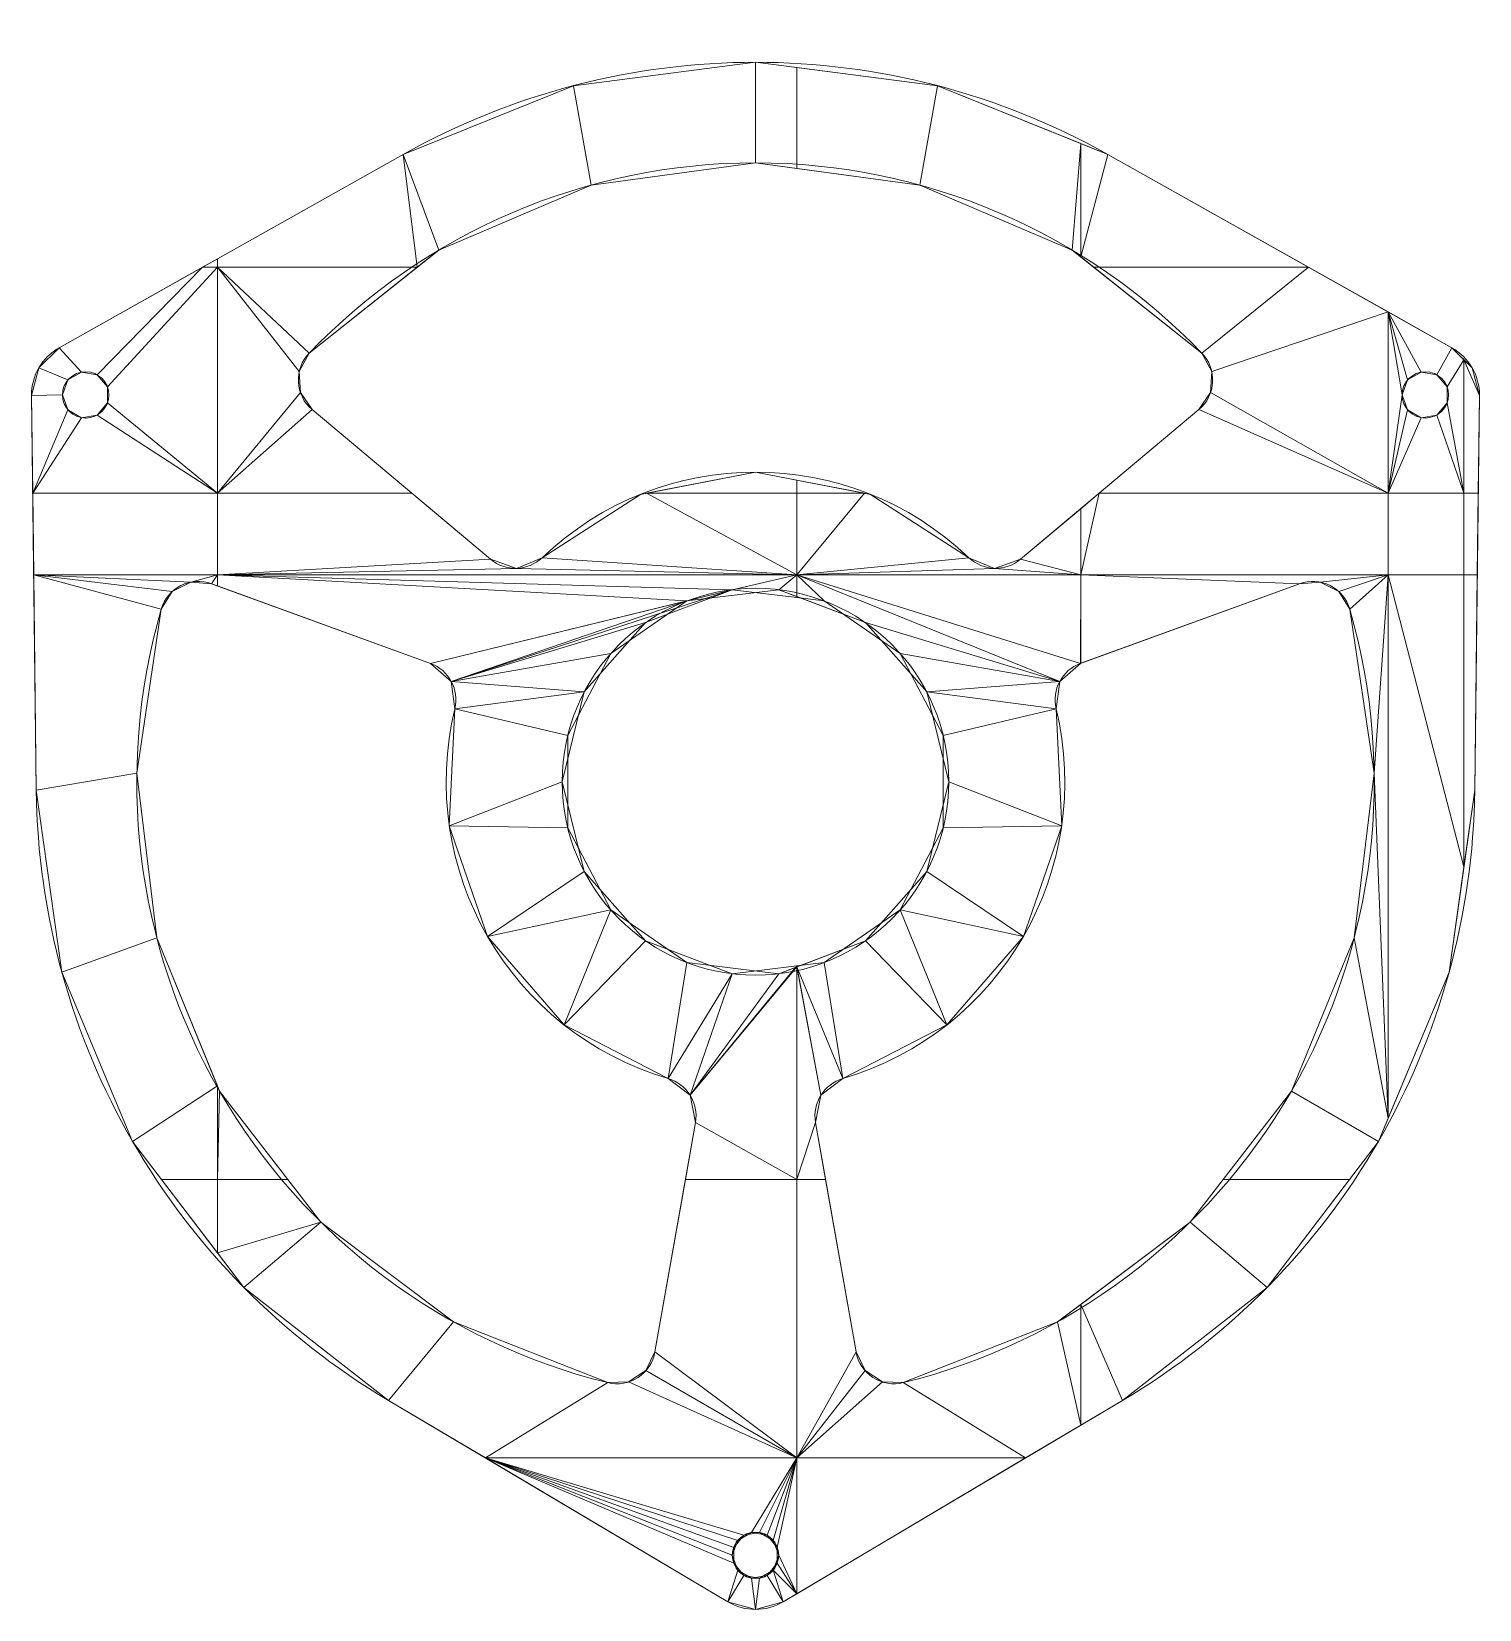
# Model space of a CAD drawing. Header units: millimetres. Extents: x -199 to -12, y -56 to 148.
import ezdxf

# ---------------------------------------------------------------- set-up
doc = ezdxf.new("R2010")
doc.units = ezdxf.units.MM
doc.layers.add('1', color=7, linetype='CONTINUOUS', true_color=0xffffff)

msp = doc.modelspace()

# ---------------------------------------------------------------- linework, layer by layer
at = {"layer": '1', "color": 43, "linetype": 'CONTINUOUS', "lineweight": 5}
for p, q in [((-151.051621, 131.716695, 1), (-195.545566, 106.730922, 1)), ((-151.051621, 131.716695), (-195.545566, 106.730922)), ((-151.051621, 131.716695, 1), (-151.051621, 131.716695)), ((-15.485598, 106.730922), (-59.979543, 131.716695)), ((-59.979543, 131.716695, 1), (-59.979543, 131.716695)), ((-15.485598, 106.730922, 1), (-59.979543, 131.716695, 1)), ((-195.545566, 106.730922, 1), (-195.545566, 106.730922)), ((-15.485598, 106.730922, 1), (-15.485598, 106.730922)), ((-163.2346, 106.021607, 1), (-163.2346, 106.021607)), ((-47.796564, 106.021607), (-47.796564, 106.021607, 1)), ((-199.117624, 100.543936, 1), (-199.117624, 100.543936)), ((-199.117624, 100.543936, 1), (-198.508966, 49.518162, 1)), ((-199.117624, 100.543936), (-198.508966, 49.518162)), ((-12.522198, 49.518162), (-11.91354, 100.543936)), ((-12.522198, 49.518162, 1), (-11.91354, 100.543936, 1)), ((-11.91354, 100.543936, 1), (-11.91354, 100.543936)), ((-162.841099, 98.729249), (-139.774131, 79.373765)), ((-162.841099, 98.729249, 1), (-139.774131, 79.373765, 1)), ((-162.841099, 98.729249), (-162.841099, 98.729249, 1)), ((-71.257033, 79.373765), (-48.190065, 98.729249)), ((-71.257033, 79.373765, 1), (-48.190065, 98.729249, 1)), ((-48.190065, 98.729249, 1), (-48.190065, 98.729249)), ((-133.110792, 79.584369), (-133.110792, 79.584369, 1)), ((-77.920372, 79.584369, 1), (-77.920372, 79.584369)), ((-139.774131, 79.373765, 1), (-139.774131, 79.373765)), ((-71.257033, 79.373765), (-71.257033, 79.373765, 1)), ((-147.539914, 65.923035), (-175.835739, 76.221873)), ((-147.539914, 65.923035, 1), (-175.835739, 76.221873, 1)), ((-175.835739, 76.221873, 1), (-175.835739, 76.221873)), ((-35.195425, 76.221873, 1), (-63.49125, 65.923035, 1)), ((-35.195425, 76.221873), (-63.49125, 65.923035)), ((-35.195425, 76.221873), (-35.195425, 76.221873, 1)), ((-182.347857, 72.916475), (-182.347857, 72.916475, 1)), ((-28.683307, 72.916475, 1), (-28.683307, 72.916475)), ((-147.539914, 65.923035), (-147.539914, 65.923035, 1)), ((-63.49125, 65.923035, 1), (-63.49125, 65.923035)), ((-144.390633, 60.047111, 1), (-144.390633, 60.047111)), ((-66.640531, 60.047111), (-66.640531, 60.047111, 1)), ((-198.508966, 49.518162, 1), (-198.508966, 49.518162)), ((-12.522198, 49.518162, 1), (-12.522198, 49.518162)), ((-116.795423, 12.250806), (-116.795423, 12.250806, 1)), ((-94.235741, 12.250806, 1), (-94.235741, 12.250806)), ((-118.510222, -23.068835), (-113.281365, 6.585487)), ((-118.510222, -23.068835, 1), (-113.281365, 6.585487, 1)), ((-113.281365, 6.585487, 1), (-113.281365, 6.585487)), ((-97.749799, 6.585487, 1), (-92.520942, -23.068835, 1)), ((-97.749799, 6.585487), (-92.520942, -23.068835)), ((-97.749799, 6.585487), (-97.749799, 6.585487, 1)), ((-118.510222, -23.068835), (-118.510222, -23.068835, 1)), ((-92.520942, -23.068835, 1), (-92.520942, -23.068835)), ((-124.628839, -27.055796, 1), (-124.628839, -27.055796)), ((-86.402325, -27.055796), (-86.402325, -27.055796, 1)), ((-152.972927, -29.352571, 1), (-152.972927, -29.352571)), ((-152.972927, -29.352571, 1), (-109.08764, -55.392571, 1)), ((-152.972927, -29.352571), (-109.08764, -55.392571)), ((-101.943524, -55.392571, 1), (-58.058237, -29.352571, 1)), ((-101.943524, -55.392571), (-58.058237, -29.352571)), ((-58.058237, -29.352571, 1), (-58.058237, -29.352571)), ((-109.08764, -55.392571, 1), (-109.08764, -55.392571)), ((-101.943524, -55.392571, 1), (-101.943524, -55.392571))]:
    msp.add_line(p, q, dxfattribs=at)
at = {"layer": '1', "color": 43, "linetype": 'CONTINUOUS', "lineweight": 5, "extrusion": (0, 0, -1)}
for centre, radius in [((192.118122, 100.627429, -1), 3), ((192.118122, 100.627429), 3), ((18.913042, 100.627429, -1), 3), ((18.913042, 100.627429), 3), ((105.515582, 50.627429, -1), 25), ((105.515582, -49.372571, -1), 3)]:
    msp.add_circle(centre, radius, dxfattribs=at)
at = {"layer": '1', "color": 43, "linetype": 'CONTINUOUS', "lineweight": 5}
for centre, radius in [((-105.515582, 50.627429), 25), ((-105.515582, -49.372571), 3)]:
    msp.add_circle(centre, radius, dxfattribs=at)
at = {"layer": '1', "color": 43, "linetype": 'CONTINUOUS', "lineweight": 5, "extrusion": (0, 0, -1)}
for centre, radius, start, end in [((105.515582, 50.627429), 93, 60.683417, 119.316583), ((105.515582, 50.627429, -1), 93, 60.683417, 119.316583), ((159.627161, 102.559471, -1), 5, 310, 43.822554), ((51.404003, 102.559471, -1), 5, 136.177446, 230), ((105.515582, 50.627429), 40, 46.37937, 133.62063), ((105.515582, 50.627429, -1), 40, 46.37937, 133.62063), ((136.560193, 83.203987, -1), 5, 226.37937, 310), ((74.470971, 83.203987, -1), 5, 230, 313.62063), ((177.545839, 71.52341, -1), 5, 16.177446, 110), ((33.485325, 71.52341, -1), 5, 70, 163.822554), ((149.250014, 61.224572, -1), 5, 110, 193.62063), ((61.78115, 61.224572, -1), 5, 346.37937, 70), ((105.515582, 50.627429), 40, 286.37937, 13.62063), ((105.515582, 50.627429, -1), 40, 286.37937, 13.62063), ((105.515582, 50.627429, -1), 40, 166.37937, 253.62063), ((105.515582, 50.627429), 40, 166.37937, 253.62063), ((105.515582, 50.627429), 93, 300.683417, 359.316583), ((105.515582, 50.627429, -1), 93, 300.683417, 359.316583), ((105.515582, 50.627429), 93, 180.683417, 239.316583), ((105.515582, 50.627429, -1), 93, 180.683417, 239.316583), ((118.205403, 7.453728, -1), 5, 106.37937, 190), ((92.825761, 7.453728, -1), 5, 350, 73.62063), ((123.43426, -22.200594, -1), 5, 190, 283.822554), ((87.596903, -22.200594, -1), 5, 256.177446, 350)]:
    msp.add_arc(centre, radius, start, end, dxfattribs=at)
at = {"layer": '1', "color": 43, "linetype": 'CONTINUOUS', "lineweight": 5}
for centre, radius, start, end in [((-105.515582, 50.627429, 1), 80, 43.822554, 136.177446), ((-105.515582, 50.627429), 80, 43.822554, 136.177446), ((-192.118122, 100.627429, 1), 7, 119.316583, 180.683417), ((-192.118122, 100.627429), 7, 119.316583, 180.683417), ((-18.913042, 100.627429), 7, 359.316583, 60.683417), ((-18.913042, 100.627429, 1), 7, 359.316583, 60.683417), ((-159.627161, 102.559471), 5, 136.177446, 230), ((-51.404003, 102.559471), 5, 310, 43.822554), ((-136.560193, 83.203987), 5, 230, 313.62063), ((-74.470971, 83.203987), 5, 226.37937, 310), ((-177.545839, 71.52341), 5, 70, 163.822554), ((-33.485325, 71.52341), 5, 16.177446, 110), ((-105.515582, 50.627429), 80, 163.822554, 256.177446), ((-105.515582, 50.627429, 1), 80, 163.822554, 256.177446), ((-105.515582, 50.627429), 80, 283.822554, 16.177446), ((-105.515582, 50.627429, 1), 80, 283.822554, 16.177446), ((-149.250014, 61.224572), 5, 346.37937, 70), ((-61.78115, 61.224572), 5, 110, 193.62063), ((-118.205403, 7.453728), 5, 350, 73.62063), ((-92.825761, 7.453728), 5, 106.37937, 190), ((-123.43426, -22.200594), 5, 256.177446, 350), ((-87.596903, -22.200594), 5, 190, 283.822554), ((-105.515582, -49.372571), 7, 239.316583, 300.683417), ((-105.515582, -49.372571, 1), 7, 239.316583, 300.683417)]:
    msp.add_arc(centre, radius, start, end, dxfattribs=at)
for points in [[(-105.515584, 143.627435, 1), (-129.049584, 140.600488, 1), (-126.749948, 127.757847, 1), (-105.515584, 130.627424, 1)], [(-129.049584, 140.600488), (-105.515584, 143.627435), (-105.515584, 130.627424), (-126.749948, 127.757847)], [(-129.049584, 140.600488), (-129.049584, 140.600488, 1), (-105.515584, 143.627435, 1), (-105.515584, 143.627435)], [(-105.515584, 130.627424, 1), (-100.170672, 129.90512, 1), (-100.170672, 142.93997, 1), (-105.515584, 143.627435, 1)], [(-105.515584, 143.627435), (-100.170672, 142.93997), (-100.170672, 129.90512), (-105.515584, 130.627424)], [(-105.515584, 143.627435), (-105.515584, 143.627435, 1), (-81.981584, 140.600488, 1), (-81.981584, 140.600488)], [(-81.981584, 140.600488, 1), (-100.170672, 142.93997, 1), (-100.170672, 129.90512, 1), (-84.281214, 127.757847, 1)], [(-84.281214, 127.757847), (-100.170672, 129.90512), (-100.170672, 142.93997), (-81.981584, 140.600488)], [(-146.46098, 119.354971, 1), (-126.749948, 127.757847, 1), (-129.049584, 140.600488, 1), (-151.051626, 131.716698, 1)], [(-151.051626, 131.716698), (-129.049584, 140.600488), (-126.749948, 127.757847), (-146.46098, 119.354971)], [(-151.051626, 131.716698), (-151.051626, 131.716698, 1), (-129.049584, 140.600488, 1), (-129.049584, 140.600488)], [(-84.281214, 127.757847, 1), (-64.570189, 119.354971, 1), (-63.459791, 133.121923, 1), (-81.981584, 140.600488, 1)], [(-81.981584, 140.600488), (-63.459791, 133.121923), (-64.570189, 119.354971), (-84.281214, 127.757847)], [(-81.981584, 140.600488), (-81.981584, 140.600488, 1), (-59.979543, 131.716698, 1), (-59.979543, 131.716698)], [(-64.570189, 119.354971, 1), (-63.459791, 118.472315, 1), (-63.459791, 133.121923, 1)], [(-63.459791, 133.121923), (-63.459791, 118.472315), (-64.570189, 119.354971)], [(-59.979543, 131.716698, 1), (-63.459791, 133.121923, 1), (-63.459791, 118.472315, 1)], [(-63.459791, 118.472315), (-63.459791, 133.121923), (-59.979543, 131.716698)], [(-195.545569, 106.730923), (-195.545569, 106.730923, 1), (-151.051626, 131.716698, 1), (-151.051626, 131.716698)], [(-151.051626, 131.716698, 1), (-175.071374, 118.228294, 1), (-175.071374, 117.127426, 1), (-149.263263, 117.127426, 1)], [(-149.263263, 117.127426), (-175.071374, 117.127426), (-175.071374, 118.228294), (-151.051626, 131.716698)], [(-149.263263, 117.127426, 1), (-146.46098, 119.354971, 1), (-151.051626, 131.716698, 1)], [(-151.051626, 131.716698), (-146.46098, 119.354971), (-149.263263, 117.127426)], [(-126.749948, 127.757847, 1), (-126.749948, 127.757847), (-105.515584, 130.627424), (-105.515584, 130.627424, 1)], [(-105.515584, 130.627424, 1), (-105.515584, 130.627424), (-84.281214, 127.757847), (-84.281214, 127.757847, 1)], [(-63.459791, 118.472315, 1), (-61.767898, 117.127426, 1), (-33.999398, 117.127426, 1), (-59.979543, 131.716698, 1)], [(-59.979543, 131.716698), (-33.999398, 117.127426), (-61.767898, 117.127426), (-63.459791, 118.472315)], [(-59.979543, 131.716698), (-59.979543, 131.716698, 1), (-15.485598, 106.730923, 1), (-15.485598, 106.730923)], [(-146.46098, 119.354971, 1), (-146.46098, 119.354971), (-126.749948, 127.757847), (-126.749948, 127.757847, 1)], [(-84.281214, 127.757847, 1), (-84.281214, 127.757847), (-64.570189, 119.354971), (-64.570189, 119.354971, 1)], [(-163.234606, 106.021605, 1), (-163.234606, 106.021605), (-146.46098, 119.354971), (-146.46098, 119.354971, 1)], [(-64.570189, 119.354971, 1), (-64.570189, 119.354971), (-47.796566, 106.021605), (-47.796566, 106.021605, 1)], [(-192.639068, 103.581853, 1), (-190.618128, 103.225507, 1), (-177.03177, 117.127426, 1), (-195.545569, 106.730923, 1)], [(-195.545569, 106.730923), (-177.03177, 117.127426), (-190.618128, 103.225507), (-192.639068, 103.581853)], [(-190.618128, 103.225507, 1), (-189.299047, 101.653486, 1), (-175.071374, 117.127426, 1), (-177.03177, 117.127426, 1)], [(-189.299047, 101.653486), (-190.618128, 103.225507), (-177.03177, 117.127426), (-175.071374, 117.127426)], [(-175.071374, 87.915711, 1), (-175.071374, 117.127426, 1), (-189.299047, 101.653486, 1), (-189.299047, 99.601366, 1)], [(-175.071374, 117.127426), (-175.071374, 87.915711), (-189.299047, 99.601366), (-189.299047, 101.653486)], [(-177.03177, 117.127426, 1), (-175.071374, 117.127426, 1), (-175.071374, 118.228294, 1)], [(-175.071374, 118.228294), (-175.071374, 117.127426), (-177.03177, 117.127426)], [(-175.071374, 117.127426, 1), (-164.507732, 103.645787, 1), (-163.234606, 106.021605, 1)], [(-175.071374, 117.127426, 1), (-175.071374, 87.915711, 1), (-164.36249, 100.954272, 1), (-164.507732, 103.645787, 1)], [(-163.234606, 106.021605, 1), (-149.263263, 117.127426, 1), (-175.071374, 117.127426, 1)], [(-175.071374, 117.127426), (-149.263263, 117.127426), (-163.234606, 106.021605)], [(-163.234606, 106.021605), (-164.507732, 103.645787), (-175.071374, 117.127426)], [(-164.507732, 103.645787), (-164.36249, 100.954272), (-175.071374, 87.915711), (-175.071374, 117.127426)], [(-33.999398, 117.127426, 1), (-61.767898, 117.127426, 1), (-47.796566, 106.021605, 1)], [(-47.796566, 106.021605), (-61.767898, 117.127426), (-33.999398, 117.127426)], [(-47.796566, 106.021605, 1), (-46.523437, 103.645787, 1), (-23.714311, 111.351795, 1), (-33.999398, 117.127426, 1)], [(-33.999398, 117.127426), (-23.714311, 111.351795), (-46.523437, 103.645787), (-47.796566, 106.021605)], [(-46.523437, 103.645787, 1), (-46.668675, 100.954272, 1), (-23.714311, 87.915711, 1), (-23.714311, 111.351795, 1)], [(-46.668675, 100.954272), (-46.523437, 103.645787), (-23.714311, 111.351795), (-23.714311, 87.915711)], [(-21.913042, 100.62743, 1), (-23.714311, 111.351795, 1), (-23.714311, 87.915711, 1)], [(-21.913042, 100.62743, 1), (-21.211175, 102.555789, 1), (-23.714311, 111.351795, 1)], [(-15.485598, 106.730923, 1), (-23.714311, 111.351795, 1), (-19.433986, 103.581853, 1), (-17.413042, 103.225507, 1)], [(-21.211175, 102.555789, 1), (-19.433986, 103.581853, 1), (-23.714311, 111.351795, 1)], [(-23.714311, 111.351795), (-19.433986, 103.581853), (-21.211175, 102.555789)], [(-17.413042, 103.225507), (-19.433986, 103.581853), (-23.714311, 111.351795), (-15.485598, 106.730923)], [(-23.714311, 87.915711), (-23.714311, 111.351795), (-21.913042, 100.62743)], [(-21.211175, 102.555789), (-21.913042, 100.62743), (-23.714311, 111.351795)], [(-195.545569, 106.730923, 1), (-198.180303, 104.127429, 1), (-194.416255, 102.555789, 1), (-192.639068, 103.581853, 1)], [(-192.639068, 103.581853), (-194.416255, 102.555789), (-198.180303, 104.127429), (-195.545569, 106.730923)], [(-198.180303, 104.127429), (-198.180303, 104.127429, 1), (-195.545569, 106.730923, 1), (-195.545569, 106.730923)], [(-17.413042, 103.225507, 1), (-16.093964, 101.653486, 1), (-13.913042, 105.177015, 1), (-15.485598, 106.730923, 1)], [(-15.485598, 106.730923), (-13.913042, 105.177015), (-16.093964, 101.653486), (-17.413042, 103.225507)], [(-15.485598, 106.730923), (-15.485598, 106.730923, 1), (-12.850864, 104.127429, 1), (-12.850864, 104.127429)], [(-195.118129, 100.62743, 1), (-194.416255, 102.555789, 1), (-198.180303, 104.127429, 1), (-199.117631, 100.543939, 1)], [(-194.416255, 102.555789), (-195.118129, 100.62743), (-199.117631, 100.543939), (-198.180303, 104.127429)], [(-199.117631, 100.543939), (-199.117631, 100.543939, 1), (-198.180303, 104.127429, 1), (-198.180303, 104.127429)], [(-164.507732, 103.645787, 1), (-164.507732, 103.645787), (-163.234606, 106.021605), (-163.234606, 106.021605, 1)], [(-47.796566, 106.021605, 1), (-47.796566, 106.021605), (-46.523437, 103.645787), (-46.523437, 103.645787, 1)], [(-13.913042, 87.915711, 1), (-13.913042, 105.177015, 1), (-16.093964, 101.653486, 1), (-16.093964, 99.601366, 1)], [(-16.093964, 99.601366), (-16.093964, 101.653486), (-13.913042, 105.177015), (-13.913042, 87.915711)], [(-13.913042, 105.177015, 1), (-13.913042, 87.915711, 1), (-12.064175, 87.915711, 1), (-11.91354, 100.543939, 1)], [(-11.91354, 100.543939, 1), (-12.850864, 104.127429, 1), (-13.913042, 105.177015, 1)], [(-13.913042, 105.177015), (-12.850864, 104.127429), (-11.91354, 100.543939)], [(-11.91354, 100.543939), (-12.064175, 87.915711), (-13.913042, 87.915711), (-13.913042, 105.177015)], [(-12.850864, 104.127429), (-12.850864, 104.127429, 1), (-11.91354, 100.543939, 1), (-11.91354, 100.543939)], [(-194.416255, 102.555789), (-194.416255, 102.555789, 1), (-195.118129, 100.62743, 1), (-195.118129, 100.62743)], [(-192.639068, 103.581853), (-192.639068, 103.581853, 1), (-194.416255, 102.555789, 1), (-194.416255, 102.555789)], [(-190.618128, 103.225507), (-190.618128, 103.225507, 1), (-192.639068, 103.581853, 1), (-192.639068, 103.581853)], [(-189.299047, 101.653486), (-189.299047, 101.653486, 1), (-190.618128, 103.225507, 1), (-190.618128, 103.225507)], [(-164.36249, 100.954272, 1), (-164.36249, 100.954272), (-164.507732, 103.645787), (-164.507732, 103.645787, 1)], [(-46.523437, 103.645787, 1), (-46.523437, 103.645787), (-46.668675, 100.954272), (-46.668675, 100.954272, 1)], [(-21.211175, 102.555789), (-21.211175, 102.555789, 1), (-21.913042, 100.62743, 1), (-21.913042, 100.62743)], [(-19.433986, 103.581853), (-19.433986, 103.581853, 1), (-21.211175, 102.555789, 1), (-21.211175, 102.555789)], [(-17.413042, 103.225507), (-17.413042, 103.225507, 1), (-19.433986, 103.581853, 1), (-19.433986, 103.581853)], [(-16.093964, 101.653486), (-16.093964, 101.653486, 1), (-17.413042, 103.225507, 1), (-17.413042, 103.225507)], [(-199.117631, 100.543939, 1), (-198.966995, 87.915711, 1), (-194.416255, 98.699063, 1), (-195.118129, 100.62743, 1)], [(-198.966995, 87.915711), (-199.117631, 100.543939), (-195.118129, 100.62743), (-194.416255, 98.699063)], [(-198.508963, 49.518164), (-198.508963, 49.518164, 1), (-199.117631, 100.543939, 1), (-199.117631, 100.543939)], [(-195.118129, 100.62743), (-195.118129, 100.62743, 1), (-194.416255, 98.699063, 1), (-194.416255, 98.699063)], [(-189.299047, 99.601366), (-189.299047, 99.601366, 1), (-189.299047, 101.653486, 1), (-189.299047, 101.653486)], [(-162.841097, 98.729245, 1), (-164.36249, 100.954272, 1), (-175.071374, 87.915711, 1)], [(-175.071374, 87.915711), (-164.36249, 100.954272), (-162.841097, 98.729245)], [(-162.841097, 98.729245, 1), (-162.841097, 98.729245), (-164.36249, 100.954272), (-164.36249, 100.954272, 1)], [(-23.714311, 87.915711, 1), (-46.668675, 100.954272, 1), (-48.190065, 98.729245, 1)], [(-48.190065, 98.729245), (-46.668675, 100.954272), (-23.714311, 87.915711)], [(-46.668675, 100.954272, 1), (-46.668675, 100.954272), (-48.190065, 98.729245), (-48.190065, 98.729245, 1)], [(-23.714311, 87.915711, 1), (-21.211175, 98.699063, 1), (-21.913042, 100.62743, 1)], [(-21.913042, 100.62743), (-21.211175, 98.699063), (-23.714311, 87.915711)], [(-21.913042, 100.62743), (-21.913042, 100.62743, 1), (-21.211175, 98.699063, 1), (-21.211175, 98.699063)], [(-16.093964, 99.601366), (-16.093964, 99.601366, 1), (-16.093964, 101.653486, 1), (-16.093964, 101.653486)], [(-11.91354, 100.543939), (-11.91354, 100.543939, 1), (-12.522197, 49.518164, 1), (-12.522197, 49.518164)], [(-192.639068, 97.673006, 1), (-194.416255, 98.699063, 1), (-198.966995, 87.915711, 1)], [(-198.966995, 87.915711), (-194.416255, 98.699063), (-192.639068, 97.673006)], [(-198.966995, 87.915711, 1), (-175.071374, 87.915711, 1), (-190.618128, 98.029353, 1), (-192.639068, 97.673006, 1)], [(-192.639068, 97.673006), (-190.618128, 98.029353), (-175.071374, 87.915711), (-198.966995, 87.915711)], [(-194.416255, 98.699063), (-194.416255, 98.699063, 1), (-192.639068, 97.673006, 1), (-192.639068, 97.673006)], [(-192.639068, 97.673006), (-192.639068, 97.673006, 1), (-190.618128, 98.029353, 1), (-190.618128, 98.029353)], [(-189.299047, 99.601366, 1), (-190.618128, 98.029353, 1), (-175.071374, 87.915711, 1)], [(-175.071374, 87.915711), (-190.618128, 98.029353), (-189.299047, 99.601366)], [(-190.618128, 98.029353), (-190.618128, 98.029353, 1), (-189.299047, 99.601366, 1), (-189.299047, 99.601366)], [(-175.071374, 87.915711, 1), (-149.954021, 87.915711, 1), (-162.841097, 98.729245, 1)], [(-162.841097, 98.729245), (-149.954021, 87.915711), (-175.071374, 87.915711)], [(-162.841097, 98.729245), (-162.841097, 98.729245, 1), (-139.774129, 79.373762, 1), (-139.774129, 79.373762)], [(-71.257032, 79.373762), (-71.257032, 79.373762, 1), (-48.190065, 98.729245, 1), (-48.190065, 98.729245)], [(-48.190065, 98.729245, 1), (-61.07714, 87.915711, 1), (-23.714311, 87.915711, 1)], [(-23.714311, 87.915711), (-61.07714, 87.915711), (-48.190065, 98.729245)], [(-19.433986, 97.673006, 1), (-21.211175, 98.699063, 1), (-23.714311, 87.915711, 1)], [(-23.714311, 87.915711), (-21.211175, 98.699063), (-19.433986, 97.673006)], [(-23.714311, 87.915711, 1), (-13.913042, 87.915711, 1), (-17.413042, 98.029353, 1), (-19.433986, 97.673006, 1)], [(-19.433986, 97.673006), (-17.413042, 98.029353), (-13.913042, 87.915711), (-23.714311, 87.915711)], [(-21.211175, 98.699063), (-21.211175, 98.699063, 1), (-19.433986, 97.673006, 1), (-19.433986, 97.673006)], [(-19.433986, 97.673006), (-19.433986, 97.673006, 1), (-17.413042, 98.029353, 1), (-17.413042, 98.029353)], [(-16.093964, 99.601366, 1), (-17.413042, 98.029353, 1), (-13.913042, 87.915711, 1)], [(-13.913042, 87.915711), (-17.413042, 98.029353), (-16.093964, 99.601366)], [(-17.413042, 98.029353), (-17.413042, 98.029353, 1), (-16.093964, 99.601366, 1), (-16.093964, 99.601366)], [(-105.515584, 90.627432, 1), (-105.515584, 90.627432), (-120.376982, 87.764189), (-120.376982, 87.764189, 1)], [(-119.590528, 87.915711, 1), (-100.170672, 87.915711, 1), (-100.170672, 89.597665, 1), (-105.515584, 90.627432, 1)], [(-100.170672, 89.597665), (-100.170672, 87.915711), (-119.590528, 87.915711), (-105.515584, 90.627432)], [(-90.654179, 87.764189, 1), (-90.654179, 87.764189), (-105.515584, 90.627432), (-105.515584, 90.627432, 1)], [(-198.841125, 77.3637, 1), (-175.071374, 77.3637, 1), (-175.071374, 87.915711, 1), (-198.966995, 87.915711, 1)], [(-198.966995, 87.915711), (-175.071374, 87.915711), (-175.071374, 77.3637), (-198.841125, 77.3637)], [(-139.774129, 79.373762, 1), (-149.954021, 87.915711, 1), (-175.071374, 87.915711, 1), (-175.071374, 77.3637, 1)], [(-175.071374, 77.3637), (-175.071374, 87.915711), (-149.954021, 87.915711), (-139.774129, 79.373762)], [(-119.590528, 87.915711, 1), (-120.376982, 87.764189, 1), (-133.110791, 79.584368, 1), (-100.170672, 77.3637, 1)], [(-100.170672, 77.3637), (-133.110791, 79.584368), (-120.376982, 87.764189), (-119.590528, 87.915711)], [(-120.376982, 87.764189, 1), (-120.376982, 87.764189), (-133.110791, 79.584368), (-133.110791, 79.584368, 1)], [(-100.170672, 77.3637, 1), (-100.170672, 87.915711, 1), (-119.590528, 87.915711, 1)], [(-119.590528, 87.915711), (-100.170672, 87.915711), (-100.170672, 77.3637)], [(-100.170672, 89.597665, 1), (-100.170672, 87.915711, 1), (-91.44064, 87.915711, 1)], [(-91.44064, 87.915711), (-100.170672, 87.915711), (-100.170672, 89.597665)], [(-100.170672, 77.3637, 1), (-77.92037, 79.584368, 1), (-90.654179, 87.764189, 1), (-91.44064, 87.915711, 1)], [(-91.44064, 87.915711, 1), (-100.170672, 87.915711, 1), (-100.170672, 77.3637, 1)], [(-100.170672, 77.3637), (-100.170672, 87.915711), (-91.44064, 87.915711)], [(-91.44064, 87.915711), (-90.654179, 87.764189), (-77.92037, 79.584368), (-100.170672, 77.3637)], [(-77.92037, 79.584368, 1), (-77.92037, 79.584368), (-90.654179, 87.764189), (-90.654179, 87.764189, 1)], [(-63.459791, 77.3637, 1), (-23.714311, 77.3637, 1), (-23.714311, 87.915711, 1), (-61.07714, 87.915711, 1)], [(-61.07714, 87.915711, 1), (-63.459791, 85.91643, 1), (-63.459791, 77.3637, 1)], [(-63.459791, 77.3637), (-63.459791, 85.91643), (-61.07714, 87.915711)], [(-61.07714, 87.915711), (-23.714311, 87.915711), (-23.714311, 77.3637), (-63.459791, 77.3637)], [(-23.714311, 77.3637, 1), (-13.913042, 77.3637, 1), (-13.913042, 87.915711, 1), (-23.714311, 87.915711, 1)], [(-23.714311, 87.915711), (-13.913042, 87.915711), (-13.913042, 77.3637), (-23.714311, 77.3637)], [(-12.064175, 87.915711, 1), (-13.913042, 87.915711, 1), (-13.913042, 77.3637, 1), (-12.190044, 77.3637, 1)], [(-12.190044, 77.3637), (-13.913042, 77.3637), (-13.913042, 87.915711), (-12.064175, 87.915711)], [(-63.459791, 77.3637, 1), (-63.459791, 85.91643, 1), (-71.257032, 79.373762, 1)], [(-71.257032, 79.373762), (-63.459791, 85.91643), (-63.459791, 77.3637)], [(-133.110791, 79.584368, 1), (-136.402234, 78.20648, 1), (-100.170672, 77.3637, 1)], [(-100.170672, 77.3637), (-136.402234, 78.20648), (-133.110791, 79.584368)], [(-133.110791, 79.584368, 1), (-133.110791, 79.584368), (-136.402234, 78.20648), (-136.402234, 78.20648, 1)], [(-100.170672, 77.3637, 1), (-74.628927, 78.20648, 1), (-77.92037, 79.584368, 1)], [(-77.92037, 79.584368), (-74.628927, 78.20648), (-100.170672, 77.3637)], [(-74.628927, 78.20648, 1), (-74.628927, 78.20648), (-77.92037, 79.584368), (-77.92037, 79.584368, 1)], [(-136.402234, 78.20648, 1), (-139.774129, 79.373762, 1), (-175.071374, 77.3637, 1)], [(-175.071374, 77.3637), (-139.774129, 79.373762), (-136.402234, 78.20648)], [(-175.071374, 77.3637, 1), (-100.170672, 77.3637, 1), (-136.402234, 78.20648, 1)], [(-136.402234, 78.20648), (-100.170672, 77.3637), (-175.071374, 77.3637)], [(-136.402234, 78.20648, 1), (-136.402234, 78.20648), (-139.774129, 79.373762), (-139.774129, 79.373762, 1)], [(-74.628927, 78.20648, 1), (-100.170672, 77.3637, 1), (-63.459791, 77.3637, 1)], [(-63.459791, 77.3637), (-100.170672, 77.3637), (-74.628927, 78.20648)], [(-63.459791, 77.3637, 1), (-71.257032, 79.373762, 1), (-74.628927, 78.20648, 1)], [(-74.628927, 78.20648), (-71.257032, 79.373762), (-63.459791, 77.3637)], [(-71.257032, 79.373762, 1), (-71.257032, 79.373762), (-74.628927, 78.20648), (-74.628927, 78.20648, 1)], [(-175.071374, 77.3637, 1), (-198.841125, 77.3637, 1), (-178.523362, 76.426923, 1)], [(-198.841125, 77.3637, 1), (-180.926904, 75.206943, 1), (-178.523362, 76.426923, 1)], [(-185.508072, 51.723413, 1), (-182.347864, 72.916478, 1), (-198.841125, 77.3637, 1), (-198.508963, 49.518164, 1)], [(-182.347864, 72.916478, 1), (-180.926904, 75.206943, 1), (-198.841125, 77.3637, 1)], [(-198.508963, 49.518164), (-198.841125, 77.3637), (-182.347864, 72.916478), (-185.508072, 51.723413)], [(-198.841125, 77.3637), (-180.926904, 75.206943), (-182.347864, 72.916478)], [(-178.523362, 76.426923), (-198.841125, 77.3637), (-175.071374, 77.3637)], [(-178.523362, 76.426923), (-180.926904, 75.206943), (-198.841125, 77.3637)], [(-180.926904, 75.206943, 1), (-180.926904, 75.206943), (-178.523362, 76.426923), (-178.523362, 76.426923, 1)], [(-178.523362, 76.426923, 1), (-175.835744, 76.221876, 1), (-175.071374, 77.3637, 1)], [(-175.071374, 77.3637), (-175.835744, 76.221876), (-178.523362, 76.426923)], [(-178.523362, 76.426923, 1), (-178.523362, 76.426923), (-175.835744, 76.221876), (-175.835744, 76.221876, 1)], [(-175.835744, 76.221876, 1), (-175.071374, 75.943664, 1), (-175.071374, 77.3637, 1)], [(-175.071374, 77.3637), (-175.071374, 75.943664), (-175.835744, 76.221876)], [(-175.835744, 76.221876, 1), (-175.835744, 76.221876), (-147.539914, 65.923035), (-147.539914, 65.923035, 1)], [(-175.071374, 77.3637, 1), (-175.071374, 75.943664, 1), (-147.539914, 65.923035, 1), (-108.529001, 75.445153, 1)], [(-108.529001, 75.445153, 1), (-100.170672, 77.3637, 1), (-175.071374, 77.3637, 1)], [(-175.071374, 77.3637), (-100.170672, 77.3637), (-102.502167, 75.445153), (-114.380702, 74.002832)], [(-114.380702, 74.002832), (-147.539914, 65.923035), (-175.071374, 75.943664), (-175.071374, 77.3637)], [(-108.529001, 75.445153, 1), (-100.170672, 74.430265, 1), (-100.170672, 77.3637, 1)], [(-100.170672, 77.3637), (-100.170672, 74.560933), (-102.502167, 75.445153)], [(-100.170672, 77.3637, 1), (-100.170672, 74.430265, 1), (-96.650459, 74.002832, 1)], [(-96.650459, 74.002832, 1), (-86.80281, 67.205496, 1), (-66.18809, 63.586533, 1), (-100.170672, 77.3637, 1)], [(-63.459791, 77.3637, 1), (-100.170672, 77.3637, 1), (-66.18809, 63.586533, 1), (-63.491248, 65.923035, 1)], [(-91.313966, 71.202025), (-100.170672, 74.560933), (-100.170672, 77.3637), (-66.18809, 63.586533)], [(-100.170672, 77.3637), (-63.459791, 77.3637), (-63.459791, 65.934487), (-63.491248, 65.923035)], [(-63.491248, 65.923035), (-66.18809, 63.586533), (-100.170672, 77.3637)], [(-63.491248, 65.923035, 1), (-63.459791, 65.934487, 1), (-63.459791, 77.3637, 1)], [(-35.195425, 76.221876), (-35.195425, 76.221876, 1), (-63.491248, 65.923035, 1), (-63.491248, 65.923035)], [(-63.459791, 77.3637, 1), (-63.459791, 65.934487, 1), (-35.195425, 76.221876, 1)], [(-35.195425, 76.221876, 1), (-32.507803, 76.426923, 1), (-23.714311, 77.3637, 1), (-63.459791, 77.3637, 1)], [(-63.459791, 77.3637), (-23.714311, 77.3637), (-32.507803, 76.426923), (-35.195425, 76.221876)], [(-35.195425, 76.221876), (-63.459791, 65.934487), (-63.459791, 77.3637)], [(-35.195425, 76.221876, 1), (-35.195425, 76.221876), (-32.507803, 76.426923), (-32.507803, 76.426923, 1)], [(-23.714311, 77.3637, 1), (-32.507803, 76.426923, 1), (-30.104263, 75.206943, 1)], [(-30.104263, 75.206943), (-32.507803, 76.426923), (-23.714311, 77.3637)], [(-32.507803, 76.426923, 1), (-32.507803, 76.426923), (-30.104263, 75.206943), (-30.104263, 75.206943, 1)], [(-23.714311, 77.3637, 1), (-30.104263, 75.206943, 1), (-28.683307, 72.916478, 1)], [(-28.683307, 72.916478), (-30.104263, 75.206943), (-23.714311, 77.3637)], [(-23.714311, 77.3637, 1), (-28.683307, 72.916478, 1), (-25.523089, 51.723413, 1)], [(-25.523089, 51.723413), (-28.683307, 72.916478), (-23.714311, 77.3637)], [(-23.714311, 7.146038, 1), (-23.714311, 77.3637, 1), (-25.523089, 51.723413, 1)], [(-25.523089, 51.723413), (-23.714311, 77.3637), (-23.714311, 7.146038)], [(-23.714311, 77.3637, 1), (-23.714311, 7.146038, 1), (-15.82963, 26.021942, 1), (-13.913042, 39.637513, 1)], [(-13.913042, 39.637513, 1), (-13.913042, 77.3637, 1), (-23.714311, 77.3637, 1)], [(-23.714311, 77.3637), (-13.913042, 77.3637), (-13.913042, 39.637513)], [(-13.913042, 39.637513), (-15.82963, 26.021942), (-23.714311, 7.146038), (-23.714311, 77.3637)], [(-12.190044, 77.3637, 1), (-13.913042, 77.3637, 1), (-13.913042, 39.637513, 1), (-12.522197, 49.518164, 1)], [(-13.913042, 39.637513), (-13.913042, 77.3637), (-12.190044, 77.3637), (-12.522197, 49.518164)], [(-182.347864, 72.916478, 1), (-182.347864, 72.916478), (-180.926904, 75.206943), (-180.926904, 75.206943, 1)], [(-147.539914, 65.923035, 1), (-144.843072, 63.586533, 1), (-108.529001, 75.445153, 1)], [(-114.380702, 74.002832), (-144.843072, 63.586533), (-147.539914, 65.923035)], [(-119.717203, 71.202025, 1), (-108.529001, 75.445153, 1), (-144.843072, 63.586533, 1)], [(-144.843072, 63.586533), (-114.380702, 74.002832), (-124.228351, 67.205496)], [(-124.228351, 67.205496, 1), (-124.228351, 67.205496), (-114.380702, 74.002832), (-114.380702, 74.002832, 1)], [(-114.380702, 74.002832, 1), (-114.380702, 74.002832), (-102.502167, 75.445153), (-102.502167, 75.445153, 1)], [(-102.502167, 75.445153, 1), (-102.502167, 75.445153), (-91.313966, 71.202025), (-91.313966, 71.202025, 1)], [(-30.104263, 75.206943, 1), (-30.104263, 75.206943), (-28.683307, 72.916478), (-28.683307, 72.916478, 1)], [(-185.508072, 51.723413, 1), (-185.508072, 51.723413), (-182.347864, 72.916478), (-182.347864, 72.916478, 1)], [(-28.683307, 72.916478, 1), (-28.683307, 72.916478), (-25.523089, 51.723413), (-25.523089, 51.723413, 1)], [(-127.651989, 62.245507, 1), (-119.717203, 71.202025, 1), (-144.843072, 63.586533, 1)], [(-83.379179, 62.245507), (-91.313966, 71.202025), (-66.18809, 63.586533)], [(-91.313966, 71.202025, 1), (-91.313966, 71.202025), (-83.379179, 62.245507), (-83.379179, 62.245507, 1)], [(-147.539914, 65.923035, 1), (-147.539914, 65.923035), (-144.843072, 63.586533), (-144.843072, 63.586533, 1)], [(-124.228351, 67.205496), (-129.789129, 56.61032), (-144.390628, 60.047112), (-144.843072, 63.586533)], [(-129.789129, 56.61032, 1), (-129.789129, 56.61032), (-124.228351, 67.205496), (-124.228351, 67.205496, 1)], [(-66.640534, 60.047112, 1), (-66.18809, 63.586533, 1), (-86.80281, 67.205496, 1), (-81.24204, 56.61032, 1)], [(-66.18809, 63.586533, 1), (-66.18809, 63.586533), (-63.491248, 65.923035), (-63.491248, 65.923035, 1)], [(-127.651989, 62.245507, 1), (-144.843072, 63.586533, 1), (-144.390628, 60.047112, 1)], [(-144.843072, 63.586533, 1), (-144.843072, 63.586533), (-144.390628, 60.047112), (-144.390628, 60.047112, 1)], [(-83.379179, 62.245507), (-66.18809, 63.586533), (-66.640534, 60.047112)], [(-66.640534, 60.047112, 1), (-66.640534, 60.047112), (-66.18809, 63.586533), (-66.18809, 63.586533, 1)], [(-144.390628, 60.047112, 1), (-145.107657, 44.9294, 1), (-130.515575, 50.627429, 1), (-127.651989, 62.245507, 1)], [(-66.640534, 60.047112), (-65.923505, 44.9294), (-80.515578, 50.627429), (-83.379179, 62.245507)], [(-83.379179, 62.245507, 1), (-83.379179, 62.245507), (-80.515578, 50.627429), (-80.515578, 50.627429, 1)], [(-145.107657, 44.9294), (-144.390628, 60.047112), (-129.789129, 56.61032), (-129.789129, 44.644538)], [(-144.390628, 60.047112, 1), (-144.390628, 60.047112), (-145.107657, 44.9294), (-145.107657, 44.9294, 1)], [(-65.923505, 44.9294, 1), (-66.640534, 60.047112, 1), (-81.24204, 56.61032, 1), (-81.24204, 44.644538, 1)], [(-65.923505, 44.9294, 1), (-65.923505, 44.9294), (-66.640534, 60.047112), (-66.640534, 60.047112, 1)], [(-129.789129, 44.644538, 1), (-129.789129, 44.644538), (-129.789129, 56.61032), (-129.789129, 56.61032, 1)], [(-198.508963, 49.518164, 1), (-195.201531, 26.021942, 1), (-182.929665, 30.451722, 1), (-185.508072, 51.723413, 1)], [(-185.508072, 51.723413), (-182.929665, 30.451722), (-195.201531, 26.021942), (-198.508963, 49.518164)], [(-182.929665, 30.451722, 1), (-182.929665, 30.451722), (-185.508072, 51.723413), (-185.508072, 51.723413, 1)], [(-25.523089, 51.723413, 1), (-28.101495, 30.451722, 1), (-23.714311, 7.146038, 1)], [(-23.714311, 7.146038), (-28.101495, 30.451722), (-25.523089, 51.723413)], [(-25.523089, 51.723413, 1), (-25.523089, 51.723413), (-28.101495, 30.451722), (-28.101495, 30.451722, 1)], [(-195.201531, 26.021942), (-195.201531, 26.021942, 1), (-198.508963, 49.518164, 1), (-198.508963, 49.518164)], [(-145.107657, 44.9294, 1), (-140.156597, 30.627429, 1), (-127.651989, 39.009351, 1), (-130.515575, 50.627429, 1)], [(-83.379179, 39.009351), (-80.515578, 50.627429), (-65.923505, 44.9294), (-70.874564, 30.627429)], [(-80.515578, 50.627429, 1), (-80.515578, 50.627429), (-83.379179, 39.009351), (-83.379179, 39.009351, 1)], [(-12.522197, 49.518164), (-12.522197, 49.518164, 1), (-15.82963, 26.021942, 1), (-15.82963, 26.021942)], [(-140.156597, 30.627429), (-145.107657, 44.9294), (-129.789129, 44.644538), (-124.228351, 34.049362)], [(-145.107657, 44.9294, 1), (-145.107657, 44.9294), (-140.156597, 30.627429), (-140.156597, 30.627429, 1)], [(-70.874564, 30.627429, 1), (-65.923505, 44.9294, 1), (-81.24204, 44.644538, 1), (-86.80281, 34.049362, 1)], [(-70.874564, 30.627429, 1), (-70.874564, 30.627429), (-65.923505, 44.9294), (-65.923505, 44.9294, 1)], [(-124.228351, 34.049362, 1), (-124.228351, 34.049362), (-129.789129, 44.644538), (-129.789129, 44.644538, 1)], [(-119.717203, 30.052831, 1), (-127.651989, 39.009351, 1), (-140.156597, 30.627429, 1), (-130.246252, 19.1887, 1)], [(-70.874564, 30.627429), (-80.784902, 19.1887), (-91.313966, 30.052831), (-83.379179, 39.009351)], [(-83.379179, 39.009351, 1), (-83.379179, 39.009351), (-91.313966, 30.052831), (-91.313966, 30.052831, 1)], [(-124.228351, 34.049362), (-130.246252, 19.1887), (-140.156597, 30.627429)], [(-124.228351, 34.049362), (-114.380702, 27.252022), (-116.795421, 12.250806), (-130.246252, 19.1887)], [(-114.380702, 27.252022, 1), (-114.380702, 27.252022), (-124.228351, 34.049362), (-124.228351, 34.049362, 1)], [(-86.80281, 34.049362, 1), (-96.650459, 27.252022, 1), (-94.235741, 12.250806, 1), (-80.784902, 19.1887, 1)], [(-86.80281, 34.049362, 1), (-80.784902, 19.1887, 1), (-70.874564, 30.627429, 1)], [(-140.156597, 30.627429, 1), (-140.156597, 30.627429), (-130.246252, 19.1887), (-130.246252, 19.1887, 1)], [(-80.784902, 19.1887, 1), (-80.784902, 19.1887), (-70.874564, 30.627429), (-70.874564, 30.627429, 1)], [(-175.071374, 11.294793, 1), (-182.929665, 30.451722, 1), (-195.201531, 26.021942, 1), (-186.055943, 4.127429, 1)], [(-186.055943, 4.127429), (-195.201531, 26.021942), (-182.929665, 30.451722), (-175.071374, 11.294793)], [(-174.797609, 10.627429, 1), (-174.797609, 10.627429), (-182.929665, 30.451722), (-182.929665, 30.451722, 1)], [(-108.529001, 25.809707, 1), (-119.717203, 30.052831, 1), (-130.246252, 19.1887, 1), (-116.795421, 12.250806, 1)], [(-91.313966, 30.052831, 1), (-91.313966, 30.052831), (-102.502167, 25.809707), (-102.502167, 25.809707, 1)], [(-100.170672, 26.693925), (-91.313966, 30.052831), (-80.784902, 19.1887), (-94.235741, 12.250806)], [(-28.101495, 30.451722, 1), (-36.233548, 10.627429, 1), (-24.97522, 4.127429, 1), (-23.714311, 7.146038, 1)], [(-36.233548, 10.627429), (-28.101495, 30.451722), (-23.714311, 7.146038), (-24.97522, 4.127429)], [(-28.101495, 30.451722, 1), (-28.101495, 30.451722), (-36.233548, 10.627429), (-36.233548, 10.627429, 1)], [(-113.956414, 10.089272), (-116.795421, 12.250806), (-114.380702, 27.252022), (-102.502167, 25.809707)], [(-102.502167, 25.809707, 1), (-102.502167, 25.809707), (-114.380702, 27.252022), (-114.380702, 27.252022, 1)], [(-113.956414, 10.089272, 1), (-100.170672, 26.824592, 1), (-108.529001, 25.809707, 1)], [(-100.170672, -0.786583, 1), (-100.170672, 26.824592, 1), (-113.956414, 10.089272, 1), (-113.281362, 6.585487, 1)], [(-113.281362, 6.585487), (-113.956414, 10.089272), (-100.170672, 26.693925), (-100.170672, -0.786583)], [(-102.502167, 25.809707), (-100.170672, 26.693925), (-113.956414, 10.089272)], [(-96.650459, 27.252022, 1), (-100.170672, 26.824592, 1), (-97.074747, 10.089272, 1), (-94.235741, 12.250806, 1)], [(-97.749799, 6.585487, 1), (-97.074747, 10.089272, 1), (-100.170672, 26.824592, 1), (-100.170672, -0.786583, 1)], [(-94.235741, 12.250806), (-97.074747, 10.089272), (-100.170672, 26.693925)], [(-100.170672, -0.786583), (-100.170672, 26.693925), (-97.074747, 10.089272), (-97.749799, 6.585487)], [(-186.055943, 4.127429), (-186.055943, 4.127429, 1), (-195.201531, 26.021942, 1), (-195.201531, 26.021942)], [(-116.795421, 12.250806, 1), (-113.956414, 10.089272, 1), (-108.529001, 25.809707, 1)], [(-15.82963, 26.021942), (-15.82963, 26.021942, 1), (-24.97522, 4.127429, 1), (-24.97522, 4.127429)], [(-130.246252, 19.1887, 1), (-130.246252, 19.1887), (-116.795421, 12.250806), (-116.795421, 12.250806, 1)], [(-94.235741, 12.250806, 1), (-94.235741, 12.250806), (-80.784902, 19.1887), (-80.784902, 19.1887, 1)], [(-116.795421, 12.250806, 1), (-116.795421, 12.250806), (-113.956414, 10.089272), (-113.956414, 10.089272, 1)], [(-97.074747, 10.089272, 1), (-97.074747, 10.089272), (-94.235741, 12.250806), (-94.235741, 12.250806, 1)], [(-186.055943, 4.127429, 1), (-182.308525, -0.786583, 1), (-175.071374, -0.786583, 1), (-175.071374, 11.294793, 1)], [(-175.071374, 11.294793), (-175.071374, -0.786583), (-182.308525, -0.786583), (-186.055943, 4.127429)], [(-174.797609, 10.627429, 1), (-175.071374, 11.294793, 1), (-175.071374, -0.786583, 1)], [(-175.071374, -0.786583), (-175.071374, 11.294793), (-174.797609, 10.627429)], [(-175.071374, -0.786583, 1), (-165.977061, -0.786583, 1), (-174.797609, 10.627429, 1)], [(-174.797609, 10.627429), (-165.977061, -0.786583), (-175.071374, -0.786583)], [(-161.695302, -6.327284, 1), (-161.695302, -6.327284), (-174.797609, 10.627429), (-174.797609, 10.627429, 1)], [(-36.233548, 10.627429, 1), (-36.233548, 10.627429), (-49.335863, -6.327284), (-49.335863, -6.327284, 1)], [(-36.233548, 10.627429, 1), (-45.054104, -0.786583, 1), (-28.722646, -0.786583, 1), (-24.97522, 4.127429, 1)], [(-24.97522, 4.127429), (-28.722646, -0.786583), (-45.054104, -0.786583), (-36.233548, 10.627429)], [(-113.956414, 10.089272, 1), (-113.956414, 10.089272), (-113.281362, 6.585487), (-113.281362, 6.585487, 1)], [(-97.749799, 6.585487, 1), (-97.749799, 6.585487), (-97.074747, 10.089272), (-97.074747, 10.089272, 1)], [(-113.281362, 6.585487, 1), (-113.281362, 6.585487), (-118.510224, -23.068836), (-118.510224, -23.068836, 1)], [(-113.281362, 6.585487, 1), (-114.581257, -0.786583, 1), (-100.170672, -0.786583, 1)], [(-100.170672, -0.786583), (-114.581257, -0.786583), (-113.281362, 6.585487)], [(-100.170672, -0.786583, 1), (-96.449904, -0.786583, 1), (-97.749799, 6.585487, 1)], [(-97.749799, 6.585487), (-96.449904, -0.786583), (-100.170672, -0.786583)], [(-97.749799, 6.585487), (-97.749799, 6.585487, 1), (-92.520945, -23.068836, 1), (-92.520945, -23.068836)], [(-171.667531, -14.74014), (-171.667531, -14.74014, 1), (-186.055943, 4.127429, 1), (-186.055943, 4.127429)], [(-24.97522, 4.127429), (-24.97522, 4.127429, 1), (-39.36363, -14.74014, 1), (-39.36363, -14.74014)], [(-175.071374, -10.276678, 1), (-175.071374, -0.786583, 1), (-182.308525, -0.786583, 1)], [(-182.308525, -0.786583), (-175.071374, -0.786583), (-175.071374, -10.276678)], [(-161.695302, -6.327284, 1), (-165.977061, -0.786583, 1), (-175.071374, -0.786583, 1), (-175.071374, -10.276678, 1)], [(-175.071374, -10.276678), (-175.071374, -0.786583), (-165.977061, -0.786583), (-161.695302, -6.327284)], [(-100.170672, -36.786582, 1), (-100.170672, -0.786583, 1), (-114.581257, -0.786583, 1), (-118.510224, -23.068836, 1)], [(-118.510224, -23.068836), (-114.581257, -0.786583), (-100.170672, -0.786583), (-100.170672, -36.786582)], [(-92.520945, -23.068836, 1), (-96.449904, -0.786583, 1), (-100.170672, -0.786583, 1), (-100.170672, -36.786582, 1)], [(-100.170672, -36.786582), (-100.170672, -0.786583), (-96.449904, -0.786583), (-92.520945, -23.068836)], [(-39.36363, -14.74014, 1), (-28.722646, -0.786583, 1), (-45.054104, -0.786583, 1), (-49.335863, -6.327284, 1)], [(-49.335863, -6.327284), (-45.054104, -0.786583), (-28.722646, -0.786583), (-39.36363, -14.74014)], [(-175.071374, -10.276678, 1), (-171.667531, -14.74014, 1), (-161.695302, -6.327284, 1)], [(-161.695302, -6.327284), (-171.667531, -14.74014), (-175.071374, -10.276678)], [(-171.667531, -14.74014, 1), (-152.972922, -29.352572, 1), (-144.562677, -19.196093, 1), (-161.695302, -6.327284, 1)], [(-152.972922, -29.352572), (-171.667531, -14.74014), (-161.695302, -6.327284), (-144.562677, -19.196093)], [(-144.562677, -19.196093, 1), (-144.562677, -19.196093), (-161.695302, -6.327284), (-161.695302, -6.327284, 1)], [(-49.335863, -6.327284, 1), (-49.335863, -6.327284), (-66.468485, -19.196093), (-66.468485, -19.196093, 1)], [(-58.058236, -29.352572, 1), (-39.36363, -14.74014, 1), (-49.335863, -6.327284, 1), (-63.459791, -16.936177, 1)], [(-63.459791, -16.936177), (-49.335863, -6.327284), (-39.36363, -14.74014), (-58.058236, -29.352572)], [(-152.972922, -29.352572), (-152.972922, -29.352572, 1), (-171.667531, -14.74014, 1), (-171.667531, -14.74014)], [(-39.36363, -14.74014), (-39.36363, -14.74014, 1), (-58.058236, -29.352572, 1), (-58.058236, -29.352572)], [(-63.459791, -32.557666, 1), (-63.459791, -16.936177, 1), (-66.468485, -19.196093, 1)], [(-66.468485, -19.196093), (-63.459791, -16.936177), (-63.459791, -32.557666)], [(-63.459791, -16.936177, 1), (-63.459791, -32.557666, 1), (-58.058236, -29.352572, 1)], [(-58.058236, -29.352572), (-63.459791, -32.557666), (-63.459791, -16.936177)], [(-152.972922, -29.352572, 1), (-140.444368, -36.786582, 1), (-124.628842, -27.055796, 1), (-144.562677, -19.196093, 1)], [(-144.562677, -19.196093), (-124.628842, -27.055796), (-140.444368, -36.786582), (-152.972922, -29.352572)], [(-124.628842, -27.055796, 1), (-124.628842, -27.055796), (-144.562677, -19.196093), (-144.562677, -19.196093, 1)], [(-66.468485, -19.196093, 1), (-86.402327, -27.055796, 1), (-70.586801, -36.786582, 1), (-63.459791, -32.557666, 1)], [(-63.459791, -32.557666), (-70.586801, -36.786582), (-86.402327, -27.055796), (-66.468485, -19.196093)], [(-66.468485, -19.196093, 1), (-66.468485, -19.196093), (-86.402327, -27.055796), (-86.402327, -27.055796, 1)], [(-118.510224, -23.068836, 1), (-119.676456, -25.49891, 1), (-100.170672, -36.786582, 1)], [(-100.170672, -36.786582), (-119.676456, -25.49891), (-118.510224, -23.068836)], [(-118.510224, -23.068836, 1), (-118.510224, -23.068836), (-119.676456, -25.49891), (-119.676456, -25.49891, 1)], [(-100.170672, -36.786582, 1), (-91.354713, -25.49891, 1), (-92.520945, -23.068836, 1)], [(-92.520945, -23.068836), (-91.354713, -25.49891), (-100.170672, -36.786582)], [(-91.354713, -25.49891, 1), (-91.354713, -25.49891), (-92.520945, -23.068836), (-92.520945, -23.068836, 1)], [(-119.676456, -25.49891, 1), (-121.934757, -26.970446, 1), (-100.170672, -36.786582, 1)], [(-100.170672, -36.786582), (-121.934757, -26.970446), (-119.676456, -25.49891)], [(-119.676456, -25.49891, 1), (-119.676456, -25.49891), (-121.934757, -26.970446), (-121.934757, -26.970446, 1)], [(-89.096405, -26.970446, 1), (-91.354713, -25.49891, 1), (-100.170672, -36.786582, 1)], [(-100.170672, -36.786582), (-91.354713, -25.49891), (-89.096405, -26.970446)], [(-89.096405, -26.970446, 1), (-89.096405, -26.970446), (-91.354713, -25.49891), (-91.354713, -25.49891, 1)], [(-140.444368, -36.786582, 1), (-100.170672, -36.786582, 1), (-121.934757, -26.970446, 1), (-124.628842, -27.055796, 1)], [(-124.628842, -27.055796), (-121.934757, -26.970446), (-100.170672, -36.786582), (-140.444368, -36.786582)], [(-121.934757, -26.970446, 1), (-121.934757, -26.970446), (-124.628842, -27.055796), (-124.628842, -27.055796, 1)], [(-86.402327, -27.055796, 1), (-89.096405, -26.970446, 1), (-100.170672, -36.786582, 1), (-70.586801, -36.786582, 1)], [(-70.586801, -36.786582), (-100.170672, -36.786582), (-89.096405, -26.970446), (-86.402327, -27.055796)], [(-86.402327, -27.055796, 1), (-86.402327, -27.055796), (-89.096405, -26.970446), (-89.096405, -26.970446, 1)], [(-109.087639, -55.392571), (-109.087639, -55.392571, 1), (-152.972922, -29.352572, 1), (-152.972922, -29.352572)], [(-58.058236, -29.352572), (-58.058236, -29.352572, 1), (-101.943523, -55.392571, 1), (-101.943523, -55.392571)], [(-100.170672, -36.786582, 1), (-140.444368, -36.786582, 1), (-107.813716, -47.444209, 1), (-106.036529, -46.418149, 1)], [(-107.813716, -51.300935, 1), (-108.515583, -49.372572, 1), (-140.444368, -36.786582, 1), (-109.087639, -55.392571, 1)], [(-108.515583, -49.372572, 1), (-107.813716, -47.444209, 1), (-140.444368, -36.786582, 1)], [(-109.087639, -55.392571), (-140.444368, -36.786582), (-108.334661, -50.398633), (-107.01558, -51.970646)], [(-140.444368, -36.786582), (-108.334661, -48.346512), (-108.334661, -50.398633)], [(-104.99464, -46.418149), (-107.01558, -46.774495), (-140.444368, -36.786582), (-100.170672, -36.786582)], [(-107.01558, -46.774495), (-108.334661, -48.346512), (-140.444368, -36.786582)], [(-106.036529, -46.418149, 1), (-104.015581, -46.774495, 1), (-100.170672, -36.786582, 1)], [(-100.170672, -36.786582), (-103.217445, -47.444209), (-104.99464, -46.418149)], [(-104.015581, -46.774495, 1), (-102.696501, -48.346512, 1), (-100.170672, -36.786582, 1)], [(-102.515578, -49.372572), (-103.217445, -47.444209), (-100.170672, -36.786582), (-100.170672, -54.340623)], [(-100.170672, -54.340623, 1), (-100.170672, -36.786582, 1), (-102.696501, -48.346512, 1), (-102.696501, -50.398633, 1)], [(-70.586801, -36.786582, 1), (-100.170672, -36.786582, 1), (-100.170672, -54.340623, 1)], [(-100.170672, -54.340623), (-100.170672, -36.786582), (-70.586801, -36.786582)], [(-108.334661, -48.346512, 1), (-108.334661, -48.346512), (-107.01558, -46.774495), (-107.01558, -46.774495, 1)], [(-107.01558, -46.774495, 1), (-107.01558, -46.774495), (-104.99464, -46.418149), (-104.99464, -46.418149, 1)], [(-104.99464, -46.418149, 1), (-104.99464, -46.418149), (-103.217445, -47.444209), (-103.217445, -47.444209, 1)], [(-108.334661, -50.398633, 1), (-108.334661, -50.398633), (-108.334661, -48.346512), (-108.334661, -48.346512, 1)], [(-103.217445, -47.444209, 1), (-103.217445, -47.444209), (-102.515578, -49.372572), (-102.515578, -49.372572, 1)], [(-107.01558, -51.970646, 1), (-107.01558, -51.970646), (-108.334661, -50.398633), (-108.334661, -50.398633, 1)], [(-101.943523, -55.392571, 1), (-100.170672, -54.340623, 1), (-102.696501, -50.398633, 1), (-104.015581, -51.970646, 1)], [(-103.217445, -51.300935), (-102.515578, -49.372572), (-100.170672, -54.340623)], [(-102.515578, -49.372572, 1), (-102.515578, -49.372572), (-103.217445, -51.300935), (-103.217445, -51.300935, 1)], [(-109.087639, -55.392571, 1), (-105.515584, -56.372572, 1), (-106.036529, -52.326996, 1), (-107.813716, -51.300935, 1)], [(-107.01558, -51.970646), (-104.99464, -52.326996), (-105.515584, -56.372572), (-109.087639, -55.392571)], [(-104.99464, -52.326996, 1), (-104.99464, -52.326996), (-107.01558, -51.970646), (-107.01558, -51.970646, 1)], [(-104.015581, -51.970646, 1), (-106.036529, -52.326996, 1), (-105.515584, -56.372572, 1), (-101.943523, -55.392571, 1)], [(-101.943523, -55.392571), (-105.515584, -56.372572), (-104.99464, -52.326996), (-103.217445, -51.300935)], [(-103.217445, -51.300935, 1), (-103.217445, -51.300935), (-104.99464, -52.326996), (-104.99464, -52.326996, 1)], [(-103.217445, -51.300935), (-100.170672, -54.340623), (-101.943523, -55.392571)], [(-105.515584, -56.372572), (-105.515584, -56.372572, 1), (-109.087639, -55.392571, 1), (-109.087639, -55.392571)], [(-101.943523, -55.392571), (-101.943523, -55.392571, 1), (-105.515584, -56.372572, 1), (-105.515584, -56.372572)]]:
    msp.add_3dface(points, dxfattribs=at)

doc.saveas('drawing.dxf')
